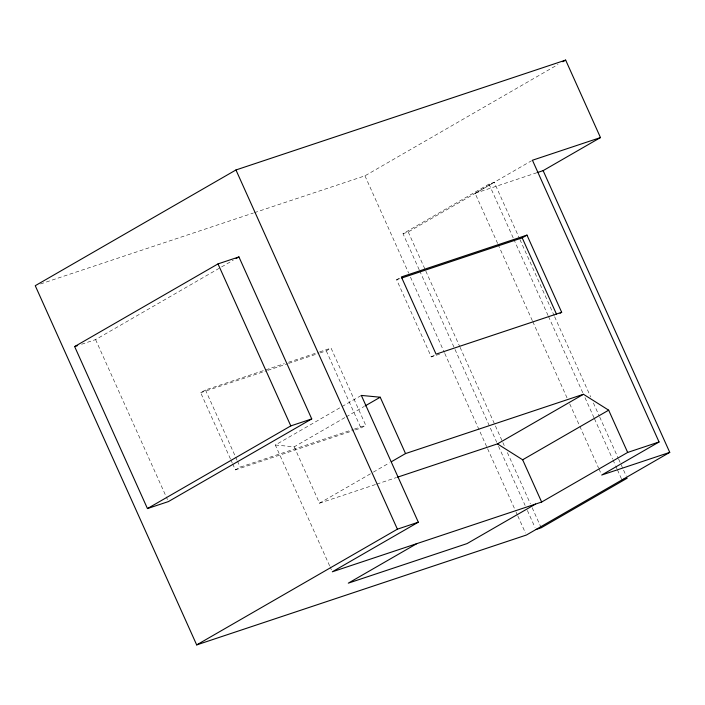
<?xml version="1.0" encoding="UTF-8"?>
<svg xmlns="http://www.w3.org/2000/svg" width="705" height="705" viewBox="0 0 705 705"><rect width="100%" height="100%" fill="white"/><g stroke="black" fill="none" stroke-linecap="round" stroke-linejoin="round"><path stroke-width="0.53" stroke-dasharray="3.52 2.64" d="M254.355 212.681L364.952 175.827L558.052 64.481M81.621 344.243L95.58 339.599L233.24 260.207M419.219 269.812L402.996 233.707L489.014 184.111L494.249 182.366L519.488 238.519M497.633 243.436L475.099 193.311L531.5 160.784M402.996 233.707L408.23 231.963L494.249 182.366M230.412 458.867L200.669 392.703L205.455 389.944L284.344 363.657M439.594 354.139L431.293 356.915L396.598 279.718L399.788 277.876M320.008 352.932L326.274 350.843L331.05 348.085L365.745 425.282L360.969 428.041L354.888 430.068M329.614 565.807L275.329 445.014L361.348 395.417M232.659 463.881L235.364 469.891L240.141 467.142L353.293 429.433M431.293 356.915L436.069 354.157M275.329 445.014L294.196 446.829L345.238 417.395M346.181 416.849L364.141 406.494M294.196 446.829L319.515 503.176L372.451 472.65M373.394 472.103L389.468 462.841M40.467 283.956L253.315 213.033M475.099 193.311L536.946 172.699M396.598 279.718L400.748 278.334M288.495 362.273L318.598 352.244M319.638 351.892L331.05 348.085M200.669 392.703L266.71 370.689M267.759 370.345L287.614 363.727M288.653 363.383L318.96 353.284M354.324 429.089L365.745 425.282M235.364 469.891L353.866 430.402M319.515 503.176L375.712 484.45M376.752 484.106L396.518 477.514M519.938 239.524L554.192 315.734M554.641 316.739L590.693 396.959M593.399 402.978L599.259 416.012M599.708 417.016L618.179 458.127M618.637 459.131L623.141 469.16M623.59 470.164L626.296 476.175M489.014 184.111L513.355 238.255M513.804 239.259L548.049 315.47M548.508 316.474L582.753 392.685M585.009 397.699L594.024 417.757M594.474 418.761L612.495 458.867M612.953 459.872L615.201 464.886M615.65 465.89L617.007 468.896M617.457 469.9L621.51 478.924M498.083 244.441L532.328 320.643M532.777 321.639L567.023 397.84M569.728 403.859L598.563 468.023M599.012 469.028L600.819 473.037M408.23 231.963L425.362 270.068M425.811 271.072L459.607 346.287M460.057 347.283L502.427 441.55M502.876 442.546L504.225 445.56M507.38 452.575L530.363 503.723M532.169 507.732L541.184 527.789M419.678 270.817L496.743 442.291M498.541 446.3L525.128 505.467M527.384 510.482L535.042 527.525M364.952 175.827L408.697 273.161M410.495 277.171L444.317 352.43M444.767 353.425L487.155 447.745M487.613 448.75L515.566 510.958M516.016 511.962L517.373 514.976M517.822 515.981L525.489 533.033M326.274 350.843L360.969 428.041M330.063 566.802L331.412 569.799M205.455 389.944L235.188 456.109M235.637 457.113L236.995 460.118M237.444 461.123L240.141 467.142M230.861 459.872L232.209 462.877M95.58 339.599L167.482 499.589"/><path stroke-width="1.06" d="M235.955 169.958L35.25 285.701L196.686 644.908L526.388 535.042L669.75 452.372L543.132 170.636L600.475 137.572L565.657 60.092L235.955 169.958L397.391 529.173L196.686 644.908M562.801 61.74L565.657 60.092M74.642 346.569L218.004 263.899L238.933 256.928L311.742 418.92L168.38 501.59L147.451 508.569L74.642 346.569L77.629 345.573M236.087 258.568L238.933 256.928M401.788 277.99L522.202 237.858L526.979 235.109L561.673 312.297L560.078 313.223M147.451 508.569L290.804 425.899L311.742 418.92M365.084 405.948L380.215 397.223L405.534 453.571L583.467 394.28L608.671 410.178L627.662 452.434L541.643 502.039L332.311 571.799L418.321 522.193L361.348 395.417L380.215 397.223M391.354 461.749L405.534 453.571M397.558 477.17L497.457 443.886L583.467 394.28M497.457 443.886L522.652 459.783L608.671 410.178M416.849 543.625L348.288 583.158L467.054 543.59L535.606 504.049M600.475 137.572L532.442 160.238L659.06 441.973L601.717 475.038L669.75 452.372M537.977 172.355L543.132 170.636M526.979 235.109L401.374 276.959L436.069 354.157L561.673 312.297M397.391 529.173L418.321 522.193M627.662 452.434L659.06 441.973M621.96 479.929L627.194 478.184L541.184 527.789L535.95 529.534M522.202 237.858L556.439 314.051M522.652 459.783L541.643 502.039M218.004 263.899L290.804 425.899"/></g></svg>
